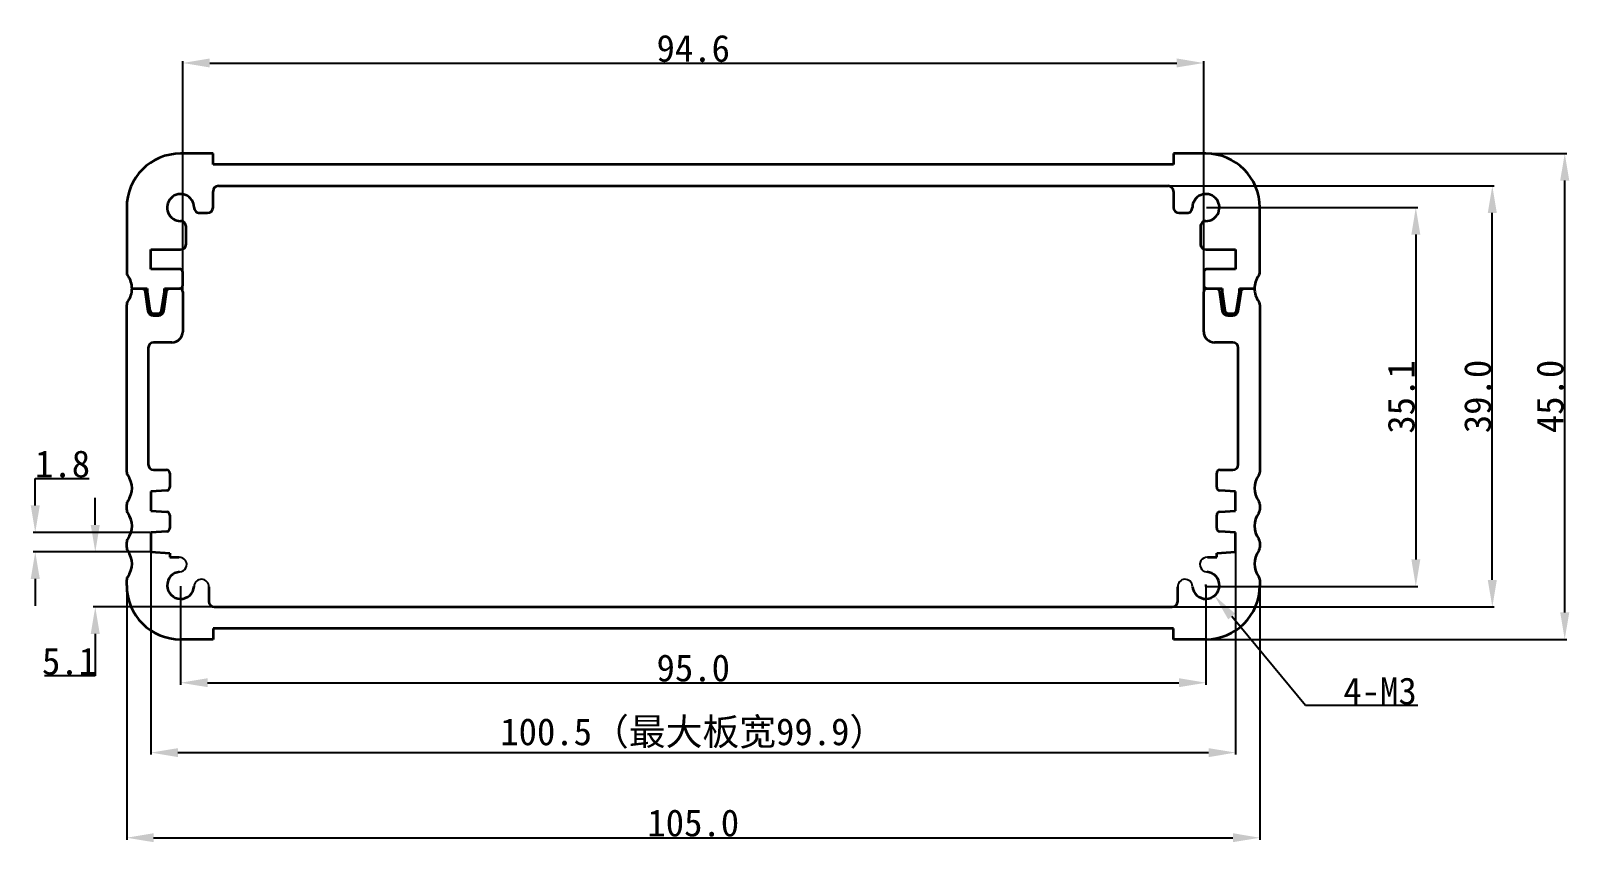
# Model space of a CAD drawing. Header units: inches. Extents: x -9 to 134, y -19 to 56.
import ezdxf

# ---------------------------------------------------------------- set-up
doc = ezdxf.new("R2010")
doc.units = ezdxf.units.IN
doc.header["$MEASUREMENT"] = 0
doc.layers.add('1', color=30, linetype='Continuous')
doc.layers.add('Visible (ISO)', color=7, linetype='Continuous', lineweight=35)
doc.styles.get("Standard").update_dxf_attribs({"font": 'simhei.ttf'})
doc.dimstyles.get("Standard").update_dxf_attribs({"dimtxt": 2.5, "dimasz": 2.5, "dimexe": 0.18, "dimexo": 0.0625, "dimgap": 0.09, "dimtad": 1, "dimtoh": 1, "dimdec": 1, "dimzin": 0, "dimdsep": 46, "dimtxsty": 'Standard', "dimcen": 0.09, "dimadec": 0, "dimazin": 0, "dimtfac": 1, "dimtdec": 1, "dimtofl": 0, "dimtmove": 0, "dimatfit": 3, "dimfxl": 1, "dimtolj": 1, "dimtzin": 0, "dimarcsym": 0})

# ---------------------------------------------------------------- blocks, each defined once
blk = doc.blocks.new('*D1')
at = {"color": 0, "lineweight": -2}
for p, q in [((0, 4.94), (0, -18.56)), ((105, 4.94), (105, -18.56)), ((2.5, -18.38), (102.5, -18.38))]:
    blk.add_line(p, q, dxfattribs=at)
at = {"color": 0}
for points in [[(2.5, -17.96), (2.5, -18.79), (0, -18.38)], [(102.5, -17.96), (102.5, -18.79), (105, -18.38)]]:
    blk.add_solid(points, dxfattribs=at)
at = {"layer": 'Defpoints', "color": 0}
for p in [(0, 5), (105, 5), (105, -18.38)]:
    blk.add_point(p, dxfattribs=at)
at = {"color": 0, "insert": (52.5, -17.02), "char_height": 2.5, "attachment_point": 5}
blk.add_mtext('\\A1;105.0', dxfattribs=at)
blk = doc.blocks.new('*D2')
at = {"color": 0, "lineweight": -2}
for p, q in [((98.56, 45), (133.43, 45)), ((133.25, 2.5), (133.25, 42.5)), ((98.56, 0), (133.43, 0))]:
    blk.add_line(p, q, dxfattribs=at)
at = {"color": 0}
for points in [[(132.83, 42.5), (133.67, 42.5), (133.25, 45)], [(132.83, 2.5), (133.67, 2.5), (133.25, 0)]]:
    blk.add_solid(points, dxfattribs=at)
at = {"layer": 'Defpoints', "color": 0}
for p in [(98.5, 45), (133.25, 45), (98.5, 0)]:
    blk.add_point(p, dxfattribs=at)
at = {"color": 0, "insert": (131.9, 22.5), "char_height": 2.5, "attachment_point": 5, "rotation": 90}
blk.add_mtext('\\A1;45.0', dxfattribs=at)
blk = doc.blocks.new('*D3')
at = {"color": 0, "lineweight": -2}
for p, q in [((59.58, 42), (126.72, 42)), ((126.54, 5.5), (126.54, 39.5)), ((59.18, 3), (126.72, 3))]:
    blk.add_line(p, q, dxfattribs=at)
at = {"color": 0}
for points in [[(126.12, 39.5), (126.96, 39.5), (126.54, 42)], [(126.12, 5.5), (126.96, 5.5), (126.54, 3)]]:
    blk.add_solid(points, dxfattribs=at)
at = {"layer": 'Defpoints', "color": 0}
for p in [(59.52, 42), (126.54, 42), (59.12, 3)]:
    blk.add_point(p, dxfattribs=at)
at = {"color": 0, "insert": (125.19, 22.5), "char_height": 2.5, "attachment_point": 5, "rotation": 90}
blk.add_mtext('\\A1;39.0', dxfattribs=at)
blk = doc.blocks.new('*D4')
at = {"color": 0, "lineweight": -2}
for p, q in [((5.2, 30.41), (5.2, 53.57)), ((7.7, 53.39), (97.3, 53.39)), ((99.8, 30.41), (99.8, 53.57))]:
    blk.add_line(p, q, dxfattribs=at)
at = {"color": 0}
for points in [[(7.7, 53.81), (7.7, 52.98), (5.2, 53.39)], [(97.3, 53.81), (97.3, 52.98), (99.8, 53.39)]]:
    blk.add_solid(points, dxfattribs=at)
at = {"layer": 'Defpoints', "color": 0}
for p in [(99.8, 53.39), (5.2, 30.35), (99.8, 30.35)]:
    blk.add_point(p, dxfattribs=at)
at = {"color": 0, "insert": (52.5, 54.73), "char_height": 2.5, "attachment_point": 5}
blk.add_mtext('\\A1;94.6', dxfattribs=at)
blk = doc.blocks.new('*D5')
at = {"layer": '1', "color": 0, "lineweight": -2}
for p, q in [((2.25, 8.94), (2.25, -10.67)), ((102.75, 8.94), (102.75, -10.67)), ((4.75, -10.49), (100.25, -10.49))]:
    blk.add_line(p, q, dxfattribs=at)
at = {"layer": '1', "color": 0}
for points in [[(4.75, -10.08), (4.75, -10.91), (2.25, -10.49)], [(100.25, -10.08), (100.25, -10.91), (102.75, -10.49)]]:
    blk.add_solid(points, dxfattribs=at)
at = {"layer": 'Defpoints', "color": 0}
for p in [(2.25, 9), (102.75, 9), (102.75, -10.49)]:
    blk.add_point(p, dxfattribs=at)
at = {"layer": '1', "color": 0, "insert": (52.5, -8.72), "char_height": 2.5, "attachment_point": 5}
blk.add_mtext('\\A1;100.5（最大板宽99.9）', dxfattribs=at)
blk = doc.blocks.new('*D6')
at = {"color": 0, "lineweight": -2}
for p, q in [((-8.47, 12.4), (-8.47, 14.9)), ((-8.47, 14.9), (-3.49, 14.9)), ((2.19, 9.9), (-8.65, 9.9)), ((2.19, 8.1), (-8.65, 8.1)), ((-8.47, 5.6), (-8.47, 3.1))]:
    blk.add_line(p, q, dxfattribs=at)
at = {"color": 0}
for points in [[(-8.89, 12.4), (-8.05, 12.4), (-8.47, 9.9)], [(-8.89, 5.6), (-8.05, 5.6), (-8.47, 8.1)]]:
    blk.add_solid(points, dxfattribs=at)
at = {"layer": 'Defpoints', "color": 0}
for p in [(2.25, 9.9), (-8.47, 8.1), (2.25, 8.1)]:
    blk.add_point(p, dxfattribs=at)
at = {"color": 0, "insert": (-5.94, 16.24), "char_height": 2.5, "attachment_point": 5}
blk.add_mtext('\\A1;1.8', dxfattribs=at)
blk = doc.blocks.new('*D7')
at = {"color": 0, "lineweight": -2}
for p, q in [((99.91, 5), (100.09, 5)), ((100, 4.91), (100, 5.09)), ((109.23, -6.14), (102.39, 2.11)), ((119.63, -6.14), (109.23, -6.14))]:
    blk.add_line(p, q, dxfattribs=at)
at = {"color": 0}
blk.add_solid([(102.71, 2.38), (102.07, 1.85), (100.8, 4.04)], dxfattribs=at)
at = {"layer": 'Defpoints', "color": 0}
for p in [(100, 5), (100.8, 4.04)]:
    blk.add_point(p, dxfattribs=at)
at = {"color": 0, "insert": (116.14, -4.8), "char_height": 2.5, "attachment_point": 5}
blk.add_mtext('\\A1;4-M3', dxfattribs=at)
blk = doc.blocks.new('*D8')
at = {"color": 0, "lineweight": -2}
for p, q in [((100.06, 40), (119.63, 40)), ((119.45, 37.5), (119.45, 7.41)), ((100.06, 4.91), (119.63, 4.91))]:
    blk.add_line(p, q, dxfattribs=at)
at = {"color": 0}
for points in [[(119.04, 37.5), (119.87, 37.5), (119.45, 40)], [(119.04, 7.41), (119.87, 7.41), (119.45, 4.91)]]:
    blk.add_solid(points, dxfattribs=at)
at = {"layer": 'Defpoints', "color": 0}
for p in [(100, 40), (100, 4.91), (119.45, 4.91)]:
    blk.add_point(p, dxfattribs=at)
at = {"color": 0, "insert": (118.11, 22.45), "char_height": 2.5, "attachment_point": 5, "rotation": 90}
blk.add_mtext('\\A1;35.1', dxfattribs=at)
blk = doc.blocks.new('*D9')
at = {"color": 0, "lineweight": -2}
for p, q in [((5, 4.94), (5, -4.2)), ((100, 5.03), (100, -4.2)), ((7.5, -4.02), (97.5, -4.02))]:
    blk.add_line(p, q, dxfattribs=at)
at = {"color": 0}
for points in [[(7.5, -3.6), (7.5, -4.43), (5, -4.02)], [(97.5, -3.6), (97.5, -4.43), (100, -4.02)]]:
    blk.add_solid(points, dxfattribs=at)
at = {"layer": 'Defpoints', "color": 0}
for p in [(5, 5), (100, 5.09), (100, -4.02)]:
    blk.add_point(p, dxfattribs=at)
at = {"color": 0, "insert": (52.5, -2.66), "char_height": 2.5, "attachment_point": 5}
blk.add_mtext('\\A1;95.0', dxfattribs=at)
blk = doc.blocks.new('*D10')
at = {"color": 0, "lineweight": -2}
for p, q in [((-2.91, 10.6), (-2.91, 13.1)), ((2.19, 8.1), (-3.09, 8.1)), ((8.05, 3), (-3.09, 3)), ((-2.91, 0.5), (-2.91, -3.38)), ((-2.91, -3.38), (-7.61, -3.38))]:
    blk.add_line(p, q, dxfattribs=at)
at = {"color": 0}
for points in [[(-3.33, 10.6), (-2.49, 10.6), (-2.91, 8.1)], [(-3.33, 0.5), (-2.49, 0.5), (-2.91, 3)]]:
    blk.add_solid(points, dxfattribs=at)
at = {"layer": 'Defpoints', "color": 0}
for p in [(2.25, 8.1), (-2.91, 3), (8.11, 3)]:
    blk.add_point(p, dxfattribs=at)
at = {"color": 0, "insert": (-5.3, -2.04), "char_height": 2.5, "attachment_point": 5}
blk.add_mtext('\\A1;5.1', dxfattribs=at)

msp = doc.modelspace()

# ---------------------------------------------------------------- linework, layer by layer
for centre, start, end in [((4.88, 6.93), 272.2612, 92.2612), ((100.12, 6.93), 87.7388, 267.7388), ((6.93, 4.88), 357.7388, 177.7388), ((98.07, 4.88), 2.2612, 182.2612)]:
    msp.add_arc(centre, 0.682, start, end)
at = {"layer": 'Visible (ISO)'}
for p, q in [((8, 45), (5, 45)), ((8, 44), (8, 45)), ((100, 45), (97, 45)), ((97, 45), (97, 44)), ((97, 44), (8, 44)), ((8, 40), (8, 41.5)), ((8.5, 42), (96.5, 42)), ((97, 41.5), (97, 40)), ((0, 40), (0, 34)), ((105, 34), (105, 40)), ((6.75, 39.5), (7.5, 39.5)), ((97.5, 39.5), (98.25, 39.5)), ((5.5, 36.6), (5.5, 38.25)), ((99.5, 38.25), (99.5, 36.6)), ((2.25, 34.3), (2.25, 36.1)), ((2.25, 36.1), (5, 36.1)), ((100, 36.1), (102.75, 36.1)), ((102.75, 36.1), (102.75, 34.3)), ((4.9, 34.3), (2.25, 34.3)), ((102.75, 34.3), (100.1, 34.3)), ((5.2, 32.8), (5.2, 34)), ((99.8, 34), (99.8, 32.8)), ((0.5, 32.5), (1.9, 32.5)), ((1.9, 32.5), (1.9, 32.2)), ((1.9, 32.2), (2.16, 30.46)), ((3.24, 30.46), (3.5, 32.2)), ((3.5, 32.2), (3.5, 32.5)), ((3.5, 32.5), (4.9, 32.5)), ((5.2, 32.2), (5.2, 28.5)), ((99.8, 28.5), (99.8, 32.2)), ((100.1, 32.5), (101.5, 32.5)), ((101.5, 32.5), (101.5, 32.2)), ((101.5, 32.2), (101.76, 30.46)), ((102.84, 30.46), (103.1, 32.2)), ((103.1, 32.2), (103.1, 32.5)), ((103.1, 32.5), (104.5, 32.5)), ((0, 15.5), (0, 31)), ((2.46, 30.2), (2.94, 30.2)), ((102.06, 30.2), (102.54, 30.2)), ((105, 31), (105, 15.5)), ((4.2, 27.5), (2.5, 27.5)), ((102.5, 27.5), (100.8, 27.5)), ((2, 27), (2, 16.2)), ((103, 16.2), (103, 27)), ((2.5, 15.7), (3.7, 15.7)), ((101.3, 15.7), (102.5, 15.7)), ((4, 15.4), (4, 14.1)), ((101, 14.1), (101, 15.4)), ((3.72, 13.8), (2.25, 13.7)), ((2.25, 13.7), (2.25, 11.9)), ((102.75, 13.7), (101.28, 13.8)), ((102.75, 11.9), (102.75, 13.7)), ((0, 12), (0, 12.5)), ((2.25, 11.9), (3.72, 11.8)), ((4, 11.5), (4, 10.3)), ((101, 10.3), (101, 11.5)), ((101.28, 11.8), (102.75, 11.9)), ((105, 12.5), (105, 12)), ((3.72, 10), (2.25, 9.9)), ((102.75, 9.9), (101.28, 10)), ((0, 8.5), (0, 9)), ((2.25, 9.9), (2.25, 8.1)), ((102.75, 8.1), (102.75, 9.9)), ((105, 9), (105, 8.5)), ((2.25, 8.1), (4, 7.98)), ((4, 7.98), (4, 7.61)), ((4, 7.61), (4.85, 7.61)), ((100.15, 7.61), (101, 7.61)), ((101, 7.98), (102.75, 8.1)), ((101, 7.61), (101, 7.98)), ((0, 5), (0, 5.5)), ((7.61, 4.85), (7.61, 3.5)), ((97.39, 3.5), (97.39, 4.85)), ((105, 5.5), (105, 5)), ((8.11, 3), (96.89, 3)), ((8, 0), (5, 0)), ((97, 1), (8, 1)), ((8, 1), (8, 0)), ((97, 0), (97, 1)), ((100, 0), (97, 0))]:
    msp.add_line(p, q, dxfattribs=at)
for points in [[(0.5, 32.5), (1.4, 32.5, -0.414214), (1.7, 32.2), (1.7, 32.19), (1.96, 30.43, 0.371247), (2.46, 30), (2.94, 30, 0.371247), (3.44, 30.43), (3.7, 32.19), (3.7, 32.2, -0.414214), (4, 32.5), (4.9, 32.5)], [(100.06, 32.5), (100.96, 32.5, -0.414214), (101.26, 32.2), (101.26, 32.19), (101.52, 30.43, 0.371247), (102.02, 30), (102.5, 30, 0.371247), (102.99, 30.43), (103.26, 32.19), (103.26, 32.2, -0.414214), (103.56, 32.5), (104.46, 32.5)]]:
    msp.add_lwpolyline(points, format="xyb", dxfattribs=at)
for centre, radius, start, end in [((5, 40), 5, 90, 180), ((100, 40), 5, 0, 90), ((8.5, 41.5), 0.5, 90, 180), ((96.5, 41.5), 0.5, 360, 90), ((5, 40), 1.25, 359.9313, 270.0687), ((6.75, 40), 0.5, 179.9313, 270), ((7.5, 40), 0.5, 270, 360), ((97.5, 40), 0.5, 180, 270), ((98.25, 40), 0.5, 270, 0.0687), ((100, 40), 1.25, 269.9313, 180.0687), ((5, 38.25), 0.5, 360, 90.0687), ((100, 38.25), 0.5, 89.9313, 180), ((5, 36.6), 0.5, 270, 360), ((100, 36.6), 0.5, 180, 270), ((4.9, 34), 0.3, 0, 90), ((100.1, 34), 0.3, 90, 180), ((0.5, 34), 0.5, 180, 216.8699), ((-1.5, 32.5), 2, 360, 36.8699), ((4.9, 32.8), 0.3, 270, 360), ((100.1, 32.8), 0.3, 180, 270), ((106.5, 32.5), 2, 143.1301, 180), ((104.5, 34), 0.5, 323.1301, 360), ((-1.5, 32.5), 2, 323.1301, 0), ((4.9, 32.2), 0.3, 0, 90), ((100.1, 32.2), 0.3, 90, 180), ((106.5, 32.5), 2, 180, 216.8699), ((0.5, 31), 0.5, 143.1301, 180), ((2.46, 30.5), 0.3, 188.6106, 270), ((2.94, 30.5), 0.3, 270, 351.5491), ((102.06, 30.5), 0.3, 188.4509, 270), ((102.54, 30.5), 0.3, 270, 351.3894), ((104.5, 31), 0.5, 0, 36.8699), ((2.5, 27), 0.5, 90, 180), ((4.2, 28.5), 1, 270, 0), ((100.8, 28.5), 1, 180, 270), ((102.5, 27), 0.5, 0, 90), ((2.5, 16.2), 0.5, 180, 270), ((3.7, 15.4), 0.3, 360, 90), ((101.3, 15.4), 0.3, 90, 180), ((102.5, 16.2), 0.5, 270, 360), ((0.5, 15.5), 0.5, 180, 216.8699), ((-1.5, 14), 2, 323.1301, 36.8699), ((106.5, 14), 2, 143.1301, 216.8699), ((104.5, 15.5), 0.5, 323.1301, 0), ((3.7, 14.1), 0.3, 274, 360), ((101.3, 14.1), 0.3, 180, 266), ((0.5, 12.5), 0.5, 143.1301, 180), ((0.5, 12), 0.5, 180, 216.8699), ((-1.5, 10.5), 2, 323.1301, 36.8699), ((3.7, 11.5), 0.3, 360, 86), ((101.3, 11.5), 0.3, 94, 180), ((106.5, 10.5), 2, 143.1301, 216.8699), ((104.5, 12.5), 0.5, 0, 36.8699), ((104.5, 12), 0.5, 323.1301, 360), ((3.7, 10.3), 0.3, 274, 360), ((101.3, 10.3), 0.3, 180, 266), ((0.5, 9), 0.5, 143.1301, 180), ((104.5, 9), 0.5, 0, 36.8699), ((0.5, 8.5), 0.5, 180, 216.8699), ((-1.5, 7), 2, 323.1301, 36.8699), ((106.5, 7), 2, 143.1301, 216.8699), ((104.5, 8.5), 0.5, 323.1301, 360), ((0.5, 5.5), 0.5, 143.1301, 180), ((5, 5), 1.25, 94.3167, 355.6833), ((100, 5), 1.25, 184.3167, 85.6833), ((104.5, 5.5), 0.5, 0, 36.8699), ((5, 5), 5, 180, 270), ((100, 5), 5, 270, 360), ((8.11, 3.5), 0.5, 180, 270), ((96.89, 3.5), 0.5, 270, 0)]:
    msp.add_arc(centre, radius, start, end, dxfattribs=at)

# ---------------------------------------------------------------- dimensions: what is measured, and where the dimension line sits
dim = msp.add_linear_dim(base=(99.8, 53.39), p1=(5.2, 30.35), p2=(99.8, 30.35), dimstyle='Standard')
dim.commit()
dim.dimension.update_dxf_attribs({"geometry": '*D4', "text_midpoint": (52.5, 53.39), "dimtype": 160})
for base, p1, p2, picture, middle in [((133.25, 45), (98.5, 0), (98.5, 45), '*D2', (131.9, 22.5)), ((119.45, 4.91), (100, 40), (100, 4.91), '*D8', (118.11, 22.45))]:
    dim = msp.add_linear_dim(base=base, p1=p1, p2=p2, angle=90, dimstyle='Standard')
    dim.commit()
    dim.dimension.update_dxf_attribs({"geometry": picture, "text_midpoint": middle})
for base, p1, p2, picture, middle in [((126.54, 42), (59.12, 3), (59.52, 42), '*D3', (126.54, 22.5)), ((-8.47, 8.1), (2.25, 9.9), (2.25, 8.1), '*D6', (-5.94, 14.9)), ((-2.91, 3), (2.25, 8.1), (8.11, 3), '*D10', (-5.3, -3.38))]:
    dim = msp.add_linear_dim(base=base, p1=p1, p2=p2, angle=90, dimstyle='Standard')
    dim.commit()
    dim.dimension.update_dxf_attribs({"geometry": picture, "text_midpoint": middle, "dimtype": 160})
for base, p1, p2, picture, middle in [((105, -18.38), (0, 5), (105, 5), '*D1', (52.5, -17.02)), ((100, -4.02), (5, 5), (100, 5.09), '*D9', (52.5, -2.66))]:
    dim = msp.add_linear_dim(base=base, p1=p1, p2=p2, dimstyle='Standard')
    dim.commit()
    dim.dimension.update_dxf_attribs({"geometry": picture, "text_midpoint": middle})
dim = msp.add_radius_dim(center=(100, 5), mpoint=(100.8, 4.04), text='4-M3', dimstyle='Standard')
dim.commit()
dim.dimension.update_dxf_attribs({"geometry": '*D7', "text_midpoint": (116.14, -6.14), "dimtype": 164})
at = {"layer": '1'}
dim = msp.add_linear_dim(base=(102.75, -10.49), p1=(2.25, 9), p2=(102.75, 9), text='<>（最大板宽99.9）', dimstyle='Standard', dxfattribs=at)
dim.commit()
dim.dimension.update_dxf_attribs({"geometry": '*D5', "text_midpoint": (52.5, -8.72)})

doc.saveas('drawing.dxf')
